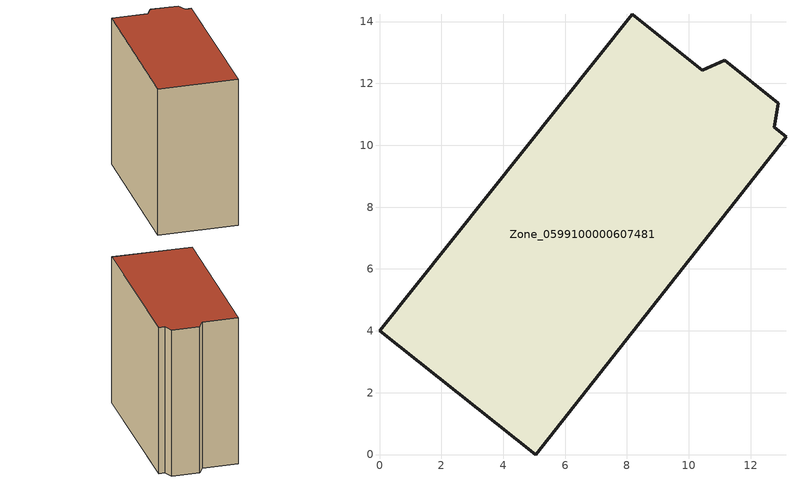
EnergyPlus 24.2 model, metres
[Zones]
Zone_0599100000607481
 floor ground (C_G): 13.14,10.28 5.05,0 0,4 8.17,14.23 10.44,12.43 11.16,12.74 12.89,11.35 12.76,10.58 z0
 wall outside (C_F): 12.76,10.58 12.89,11.35 11.16,12.74 10.44,12.43 8.17,14.23 0,4 5.05,0 13.14,10.28 12.76,10.58 z0:12.39
 roof outside (C_R): 5.05,0 13.14,10.28 12.76,10.58 12.89,11.35 11.16,12.74 10.44,12.43 8.17,14.23 0,4 z12.39
[BUILDING]
Pand.0599100000607481: North Axis=0; Terrain=City; Loads Convergence Tolerance Value=0.04; Temperature Convergence Tolerance Value=0.4; Solar Distribution=FullExterior; Maximum Number of Warmup Days=25; Minimum Number of Warmup Days=1
[Site:Location]
Rotterdam.The.Hague.AP_ZH_NLD Design_Conditions: Latitude=51.96; Longitude=4.45; Time Zone=1; Elevation=-4.5
[SITE:GROUNDTEMPERATURE:BUILDINGSURFACE]
18, 18, 18, 18, 18, 18, 18, 18, 18, 18, 18, 18
[MATERIAL] Thermal Absorptance=0.9; Solar Absorptance=0.7; Visible Absorptance=0.7
Name | Roughness | Thickness | Conductivity | Density | Specific Heat
G.TI.1946 | MediumSmooth | 0.15 | 1 | 540 | 1210
F.TI.1946 | Rough | 0.3 | 0.857143 | 1920 | 840
R.TI.1946 | MediumRough | 0.2 | 0.1 | 1500 | 1000
[CONSTRUCTION]
C_G: G.TI.1946
C_F: F.TI.1946
C_R: R.TI.1946
[ZONE]
Zone_0599100000607481: Type=1; Multiplier=1; Ceiling Height=Autocalculate; Volume=Autocalculate; Floor Area=autocalculate; Part of Total Floor Area=Yes
[ZONEINFILTRATION:DESIGNFLOWRATE]
Infil_Zone_0599100000607481: Zone or ZoneList or Space or SpaceList=Zone_0599100000607481; Schedule=AlwaysOn; Design Flow Rate Calculation Method=Flow/Area; Flow Rate per Floor Area=0.003; Constant Term Coefficient=1; Temperature Term Coefficient=0; Velocity Term Coefficient=0; Velocity Squared Term Coefficient=0
[HVACTEMPLATE:ZONE:IDEALLOADSAIRSYSTEM]
Zone_0599100000607481: Maximum Heating Supply Air Temperature=50; Minimum Cooling Supply Air Temperature=13; Maximum Heating Supply Air Humidity Ratio=0.0156; Minimum Cooling Supply Air Humidity Ratio=0.0077; Heating Limit=NoLimit; Cooling Limit=NoLimit; Dehumidification Control Type=ConstantSensibleHeatRatio; Cooling Sensible Heat Ratio=0.7; Dehumidification Setpoint=60; Humidification Control Type=None; Humidification Setpoint=30; Outdoor Air Method=None; Outdoor Air Flow Rate per Person=0.00944; Outdoor Air Flow Rate per Zone Floor Area=0; Outdoor Air Flow Rate per Zone=0; Demand Controlled Ventilation Type=None; Outdoor Air Economizer Type=NoEconomizer; Heat Recovery Type=None; Sensible Heat Recovery Effectiveness=0.7; Latent Heat Recovery Effectiveness=0.65
[ZONECONTROL:THERMOSTAT]
ThermostatControl_Zone_0599100000607481: Zone or ZoneList=Zone_0599100000607481; Control Type Schedule=DualSetpointControlType; Control 1=Thermostat_Zone_0599100000607481; Temperature Difference Between Cutout And Setpoint=0
[THERMOSTATSETPOINT:DUALSETPOINT]
Thermostat_Zone_0599100000607481: Heating Setpoint Temperature Schedule=HeatingSetpoint_Zone_0599100000607481; Cooling Setpoint Temperature Schedule=CoolingSetpoint_Zone_0599100000607481
[SCHEDULE:COMPACT]
HeatingSetpoint_Zone_0599100000607481: Through: 12/31, For: AllDays, Until: 24:00, 21
CoolingSetpoint_Zone_0599100000607481: Through: 12/31, For: AllDays, Until: 24:00, 24
DualSetpointControlType: Through: 12/31, For: AllDays, Until: 24:00, 4
AlwaysOn: Through: 12/31, For: AllDays, Until: 24:00, 1
